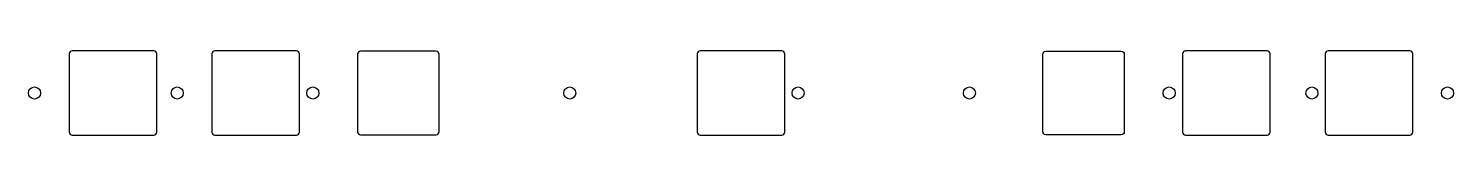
# Model space of a CAD drawing. Header units: millimetres. Extents: x 14 to 252, y -83 to -69.
import ezdxf

# ---------------------------------------------------------------- set-up
doc = ezdxf.new("R2010")
doc.units = ezdxf.units.MM
doc.header["$MEASUREMENT"] = 0

msp = doc.modelspace()

# ---------------------------------------------------------------- linework, layer by layer
for points in [[(21.775, -83.1975), (35.375, -83.1975, 0.4142135624), (35.875, -82.6975), (35.875, -69.6975, 0.4142135624), (35.375, -69.1975), (21.775, -69.1975, 0.4142123908), (21.275, -69.6975), (21.275, -82.6975, 0.4142123908)], [(45.0875, -82.6975, 0.4142123908), (45.5875, -83.1975), (59.1875, -83.1975, 0.4142135624), (59.6875, -82.6975), (59.6875, -69.6975, 0.4142135624), (59.1875, -69.1975), (45.5875, -69.1975, 0.4142123908), (45.0875, -69.6975)], [(82.4934, -83.1475, 0.4142123908), (82.9934, -82.6475), (82.9934, -69.7475, 0.4142123908), (82.4934, -69.2475), (69.8934, -69.2475, 0.4142123908), (69.3934, -69.7475), (69.3934, -82.6475, 0.4142123908), (69.8934, -83.1475)], [(126.05, -69.6975), (126.05, -82.6975, 0.4142123908), (126.55, -83.1975), (140.15, -83.1975, 0.4142135624), (140.65, -82.6975), (140.65, -69.6975, 0.4142135624), (140.15, -69.1975), (126.55, -69.1975, 0.4142123908)], [(196.8, -83.1475), (184.2, -83.1475, -0.4142135624), (183.7, -82.6475), (183.7, -69.7475, -0.4142135624), (184.2, -69.2475), (196.8, -69.2475, -0.4142135624), (197.3, -69.7475), (197.3, -82.6475, -0.4142135624)], [(207.0125, -69.6975), (207.0125, -82.6975, 0.4142123908), (207.5125, -83.1975), (221.1125, -83.1975, 0.4142135624), (221.6125, -82.6975), (221.6125, -69.6975, 0.4142135624), (221.1125, -69.1975), (207.5125, -69.1975, 0.4142123908)], [(245.425, -82.6975), (245.425, -69.6975, 0.4142135624), (244.925, -69.1975), (231.325, -69.1975, 0.4142123908), (230.825, -69.6975), (230.825, -82.6975, 0.4142123908), (231.325, -83.1975), (244.925, -83.1975, 0.4142135624)]]:
    msp.add_lwpolyline(points, format="xyb", close=True)
for centre in [(15.478125, -76.1975), (39.290625, -76.1975), (61.9125, -76.1975), (104.775, -76.1975), (142.875, -76.1975), (171.45, -76.1975), (204.7875, -76.1975), (228.6, -76.1975), (251.221875, -76.1975)]:
    msp.add_circle(centre, 1)

doc.saveas('drawing.dxf')
